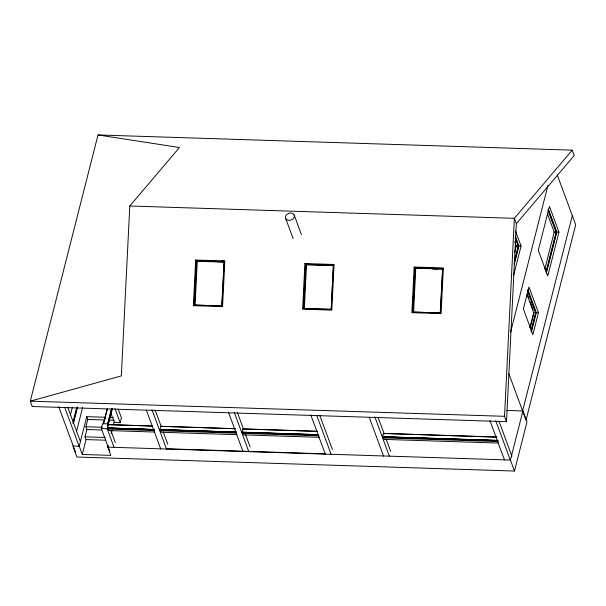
<?xml version="1.0" encoding="UTF-8"?>
<svg xmlns="http://www.w3.org/2000/svg" width="606" height="606" viewBox="0 0 606 606"><rect width="100%" height="100%" fill="white"/><g stroke="black" fill="none" stroke-linecap="round" stroke-linejoin="round"><path stroke-width="0.91" d="M153.992 429.609L107.398 427.889L107.671 429.048L154.288 430.54L153.992 429.609L107.376 428.033L154 429.449M160.779 426.336L159.825 429.639L160.12 430.73L236.598 433.184L236.325 432.449L159.817 429.874M243.354 429.707C242.877 426.942 241.567 432.373 242.423 433.366L318.9 435.82L318.627 435.085L242.15 432.631M498.079 441.562L382.992 437.873C382.144 436.881 383.454 431.449 383.924 434.214M382.727 437.138L497.806 440.827L497.799 440.403L382.719 436.714M506.51 421.662L504.525 416.307L30.3 401.157L98.02 134.956L179.444 147.516L129.79 205.995L121.344 375.902L30.3 401.157L32.285 406.512L506.51 421.662L516.342 223.682L514.365 218.319L572.246 150.159L574.223 155.515L516.342 223.682M194.064 305.045L196.268 260.716L224.152 261.61L221.955 305.939L194.064 305.045L221.955 305.939M196.268 260.716L196.67 261.072L194.496 304.757L195.677 305.023M195.087 304.886L197.261 261.209L223.553 262.05M221.735 305.629L224.152 261.61M303.318 308.552L305.522 264.216L333.414 265.11L331.209 309.446L303.318 308.552L331.58 309.265M303.75 308.257L305.924 264.572L305.522 264.216M304.341 308.393L306.515 264.708L333.747 265.579M333.414 265.11L331.209 309.446M412.572 312.052L414.777 267.716L442.668 268.61L440.464 312.946L412.572 312.052L440.464 312.946M413.004 311.757L415.178 268.072L414.777 267.716M413.595 311.893L415.769 268.208L443.001 269.079M440.244 312.628L442.668 268.61M504.525 416.307L514.365 218.319L129.79 205.995M70.296 415.436L72.387 407.194M73.031 421.981L76.757 407.33M73.068 423.632L77.265 407.149M73.334 423.594L77.523 407.111M76.553 431.351L82.613 407.527M108.239 445.342L107.785 447.13L110.837 455.386L82.287 454.47L79.234 446.221L86.749 416.678L105.171 417.261M82.287 454.47L86.075 439.577L85.06 436.828L86.923 429.502L85.9 426.753L87.764 419.428L86.749 416.678M109.891 451.629L101.353 428.556L102.596 423.67L108.421 423.859M107.315 408.633L103.391 423.882L107.451 408.611M105.02 419.284L105.694 416.625M107.626 423.889L111.602 408.929M107.732 423.973L111.527 408.83M108.262 423.867L112.102 408.77M114.072 447.38L107.179 428.745L112.337 408.815M111.201 433.707L112.11 430.124M113.481 424.753L114.163 422.064M110.792 412.875L114.352 422.48L120.177 422.67L121.42 417.784L118.185 409.05M242.423 433.366L242.733 432.146M382.992 437.873L383.303 436.653M514.691 252.399L516.297 246.074L514.676 241.688M514.282 261.504L518.191 246.134L515.267 238.234M514.191 263.451L518.615 246.081L515.433 237.484M514.214 264.277L518.872 245.96L515.267 236.219M513.608 275.329L521.062 246.028L515.486 230.977M510.616 332.08L547.945 185.36M529.849 327.854L533.704 312.696L526.887 294.266M544.771 269.185L554.202 232.128L547.385 213.691M530.364 327.164L533.628 314.347M531.061 330.588L535.598 312.757L527.478 290.812M545.976 271.958L556.096 232.189L547.975 210.244M531.144 331.876L536.015 312.704L527.743 290.342M546.279 272.367L556.513 232.136L548.241 209.767M531.386 331.815L536.28 312.582L527.758 289.562M546.294 273.215L556.778 232.015L548.256 208.987M538.461 312.658L532.871 334.626L523.372 308.954L528.962 286.979L538.461 312.658L535.734 312.567M558.959 232.083L547.779 276.033L538.279 250.354L549.46 206.404L558.959 232.083L556.232 231.992M522.614 410.951L572.306 215.622M79.234 446.221L72.826 446.008L76.894 457.015L514.494 471.044L510.426 460.037L522.91 410.959L506.555 410.436M514.494 471.044L526.978 421.965L522.91 410.959M107.398 427.889L108.269 424.594L108.603 425.389M556.513 232.136L553.823 232.113M518.615 246.081L515.918 246.059M536.015 312.704L533.325 312.688M98.02 134.956L572.246 150.159M518.327 245.945L521.062 246.028M202.662 260.535L205.487 260.625M221.493 261.141L224.311 261.231M429.646 267.807L432.464 267.897M202.586 260.641L205.411 260.731M221.417 261.247L224.243 261.337M429.571 267.92L432.389 268.011M196.67 261.072L223.909 261.943M333.164 265.443L305.924 264.572L307.098 264.845M442.418 268.95L415.178 268.072L418.231 268.405M205.358 261.58L210.055 261.731M319.309 265.239L323.066 265.352M432.32 268.859L437.017 269.011M109.777 417.413L113.458 417.534M87.764 419.428L104.346 419.958M108.951 420.102L114.473 420.284M108.247 424.617L152.136 426.018M160.688 426.298L235.28 428.684M317.65 431.32L242.991 428.934L317.673 431.366M496.829 437.07L383.568 433.442L496.738 437.108M108.224 424.654L152.151 426.056M160.666 426.336L235.257 428.73M85.9 426.753L102.482 427.283M318.62 434.661L242.142 432.207L318.612 434.729M382.704 436.782L497.784 440.471M159.817 429.715L236.295 432.245M242.12 432.351L318.597 434.881M382.697 436.858L497.776 440.63M107.376 428.192L154 429.752M242.127 432.51L318.612 435.032M382.697 437.017L497.791 440.774M107.406 428.313L154.015 429.813M159.848 429.995L236.325 432.449M101.353 428.556L107.179 428.745M86.923 429.502L101.656 429.972M154.689 432.048L109.004 430.578L108.239 428.518M236.976 434.684L161.446 432.26L160.938 430.889M319.286 437.32L243.748 434.896L242.983 432.835M498.465 443.062L384.325 439.403L383.818 438.032M85.06 436.828L105.323 437.479M86.075 439.577L105.414 440.198M166.408 448.766L325.187 453.856M107.785 447.13L510.426 460.037M557.24 174.892L575.7 224.796L526.008 420.125L508.858 373.766M527.871 295.69L528.849 298.349M530.159 301.886L533.113 309.855M498.927 421.087L511.911 456.174M495.738 420.708L510.343 460.181M489.913 420.519L504.518 459.999M378.023 417.216L384.189 433.881M386.136 439.145L390.673 451.425M374.834 416.83L389.431 456.31M369.327 417.526L383.606 456.121M294.19 215.092L301.409 234.598M285.6 218.281L293.137 238.666M319.748 415.345L332.406 449.554M316.885 415.845L331.164 454.439M310.734 414.777L325.339 454.25M237.446 412.709L243.612 429.374M245.559 434.638L250.104 446.917M234.257 412.33L248.861 451.803M228.432 412.141L243.036 451.614M155.144 410.073L161.31 426.738M163.256 432.002L167.794 444.281M151.954 409.686L166.552 449.167M146.447 410.383L160.726 448.978M115.004 408.694L120.177 422.67M111.049 430.957L115.314 442.494M67.736 407.27L80.393 441.479M64.872 407.762L79.151 446.364M58.721 406.702L75.598 452.318M195.655 259.982L193.382 305.682L222.569 306.613L224.841 260.913L195.655 260.042M304.909 263.542L302.636 309.181L331.823 310.12L334.088 264.481L304.909 263.542M414.163 266.981L411.891 312.681L441.077 313.62L443.35 267.92L414.163 267.041M288.668 213.38L287.6 213.91A4.583 3.522 -20.3 0 0 285.797 218.698A4.583 3.522 -20.3 0 0 291.122 219.986L292.19 219.463A4.583 3.522 -20.3 0 0 293.993 214.675A4.583 3.522 -20.3 0 0 288.668 213.38M236.317 432.017L159.84 429.571L236.302 432.093"/></g></svg>
